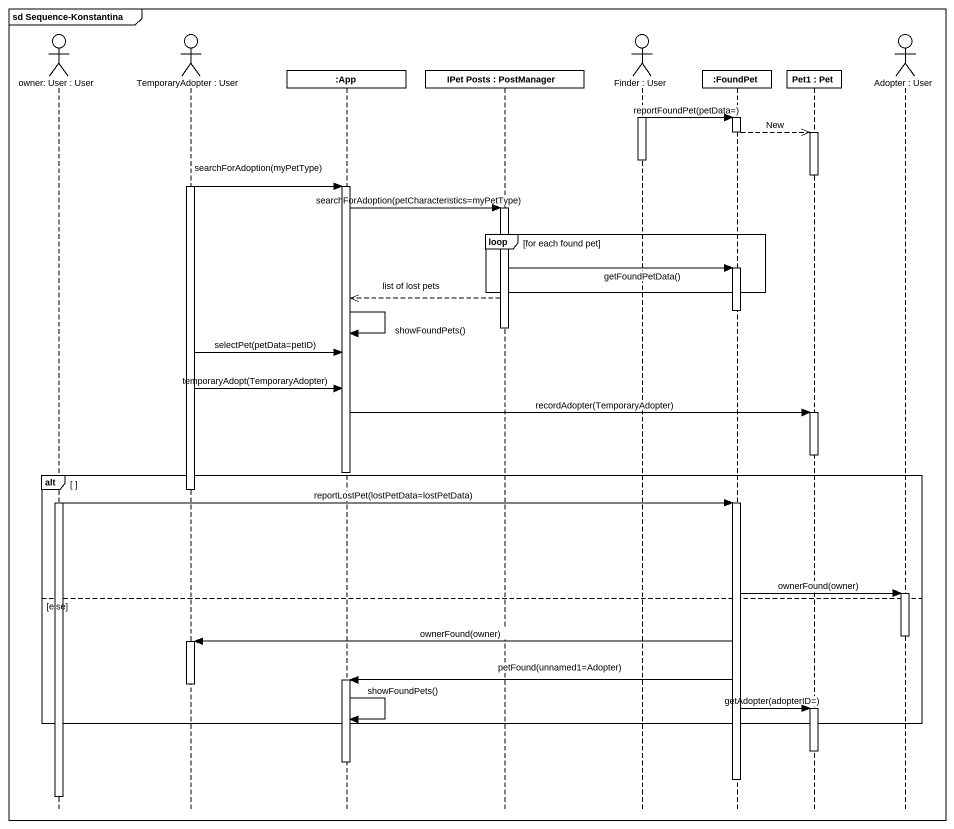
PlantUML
@startuml
mainframe sd Sequence-Konstantina
hide footbox
actor "owner: User : User" as owner_User
actor "TemporaryAdopter : User" as TemporaryAdopter
participant ":App" as App
participant "IPet Posts : PostManager" as IPet_Posts
actor "Finder : User" as Finder
participant ":FoundPet" as FoundPet
participant "Pet1 : Pet" as Pet1
actor "Adopter : User" as Adopter

activate Finder
Finder -> FoundPet : reportFoundPet(petData=)
activate FoundPet
FoundPet -->> Pet1 : New
deactivate FoundPet
activate Pet1
deactivate Finder
deactivate Pet1
activate TemporaryAdopter
TemporaryAdopter -> App : searchForAdoption(myPetType)
activate App
App -> IPet_Posts : searchForAdoption(petCharacteristics=myPetType)
activate IPet_Posts
loop for each found pet
  IPet_Posts -> FoundPet : getFoundPetData()
  activate FoundPet
end
IPet_Posts -->> App : list of lost pets
deactivate FoundPet
deactivate IPet_Posts
App -> App : showFoundPets()
TemporaryAdopter -> App : selectPet(petData=petID)
TemporaryAdopter -> App : temporaryAdopt(TemporaryAdopter)
App -> Pet1 : recordAdopter(TemporaryAdopter)
activate Pet1
deactivate Pet1
deactivate App
alt
  deactivate TemporaryAdopter
  activate owner_User
  owner_User -> FoundPet : reportLostPet(lostPetData=lostPetData)
  activate FoundPet
  FoundPet -> Adopter : ownerFound(owner)
  activate Adopter
else else
  deactivate Adopter
  FoundPet -> TemporaryAdopter : ownerFound(owner)
  activate TemporaryAdopter
  FoundPet -> App : petFound(unnamed1=Adopter)
  activate App
  deactivate TemporaryAdopter
  FoundPet -> Pet1 : getAdopter(adopterID=)
  activate Pet1
  App -> App : showFoundPets()
end
deactivate Pet1
deactivate App
deactivate FoundPet
deactivate owner_User
@enduml
